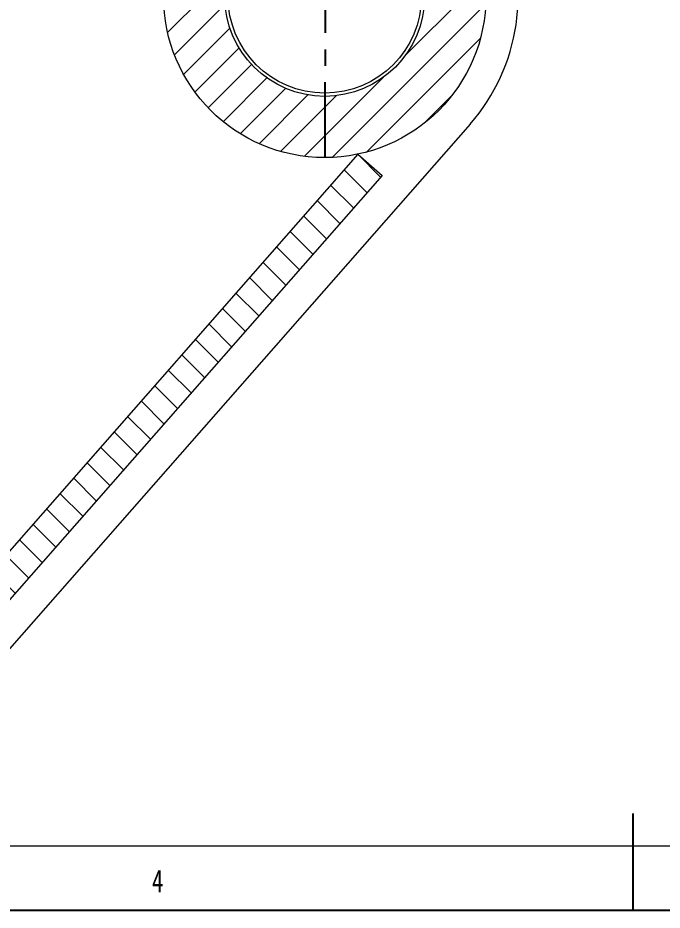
# Model space of a CAD drawing. Header units: millimetres. Extents: x 0 to 1189, y 0 to 841.
# Drawn here: x 499.1 to 599, y 0 to 138.4 of the extents above; entities that cross this region are included whole.
import ezdxf

# ---------------------------------------------------------------- set-up
doc = ezdxf.new("R2010")
doc.units = ezdxf.units.MM
doc.linetypes.add('CENTERX2', pattern=[20.32, 12.7, -2.54, 2.54, -2.54])
for name, color, linetype in [('10', 7, 'Continuous'), ('5', 7, 'Continuous'), ('9', 7, 'Continuous'), ('图层11', 7, 'CENTERX2')]:
    doc.layers.add(name, color=color, linetype=linetype)
doc.styles.add('SLDTEXTSTYLE0', font='hyswlongfangsong.ttf')

msp = doc.modelspace()

# ---------------------------------------------------------------- hatches: boundary and pattern name
at = {"linetype": 'Continuous', "lineweight": 0}
h = msp.add_hatch(dxfattribs=at)
h.set_pattern_fill('ANSI31', style=0)
edge = h.paths.add_edge_path(flags=0)
edge.add_arc((546.6604, 141.7532), 25, 0, 360)
edge = h.paths.add_edge_path(flags=0)
edge.add_arc((546.6604, 141.7532), 15.5, 0, 360)
h = msp.add_hatch(dxfattribs=at)
h.set_pattern_fill('ANSI31', angle=90, style=0)
h.paths.add_polyline_path([(481.9978, 30.1916), (555.5534, 113.9879), (551.7957, 117.2863), (478.2401, 33.49)], flags=0)

# ---------------------------------------------------------------- linework, layer by layer
at = {"color": 7, "linetype": 'Continuous', "lineweight": 15}
for p, q in [((569.2064, 121.9625), (485.5475, 26.6563)), ((551.7957, 117.2863), (478.2401, 33.49)), ((551.7957, 117.2863), (555.5534, 113.9879)), ((555.5534, 113.9879), (481.9978, 30.1916))]:
    msp.add_line(p, q, dxfattribs=at)
for radius in [25, 15.5, 15]:
    msp.add_circle((546.6604, 141.7532), radius, dxfattribs=at)
msp.add_arc((546.6604, 141.7532), 30, 318.72363, 90, dxfattribs=at)
at = {"layer": '10', "color": 7}
for p, q in [((594.5, 10), (594.5, 15)), ((594.5, 0), (594.5, 10))]:
    msp.add_line(p, q, dxfattribs=at)
at = {"layer": '5', "color": 7, "lineweight": 15}
msp.add_line((0, 10), (1179.0061, 10), dxfattribs=at)
at = {"layer": '9', "color": 7}
msp.add_line((0, 0), (1189, 0), dxfattribs=at)
at = {"layer": '图层11'}
msp.add_line((546.8516, 169.1012), (546.6604, 116.7532), dxfattribs=at)

# ---------------------------------------------------------------- texts
at = {"layer": '9', "color": 7, "insert": (520.7502, 6.2617), "char_height": 3.5, "attachment_point": 2, "style": 'SLDTEXTSTYLE0'}
msp.add_mtext('4', dxfattribs=at)

doc.saveas('drawing.dxf')
